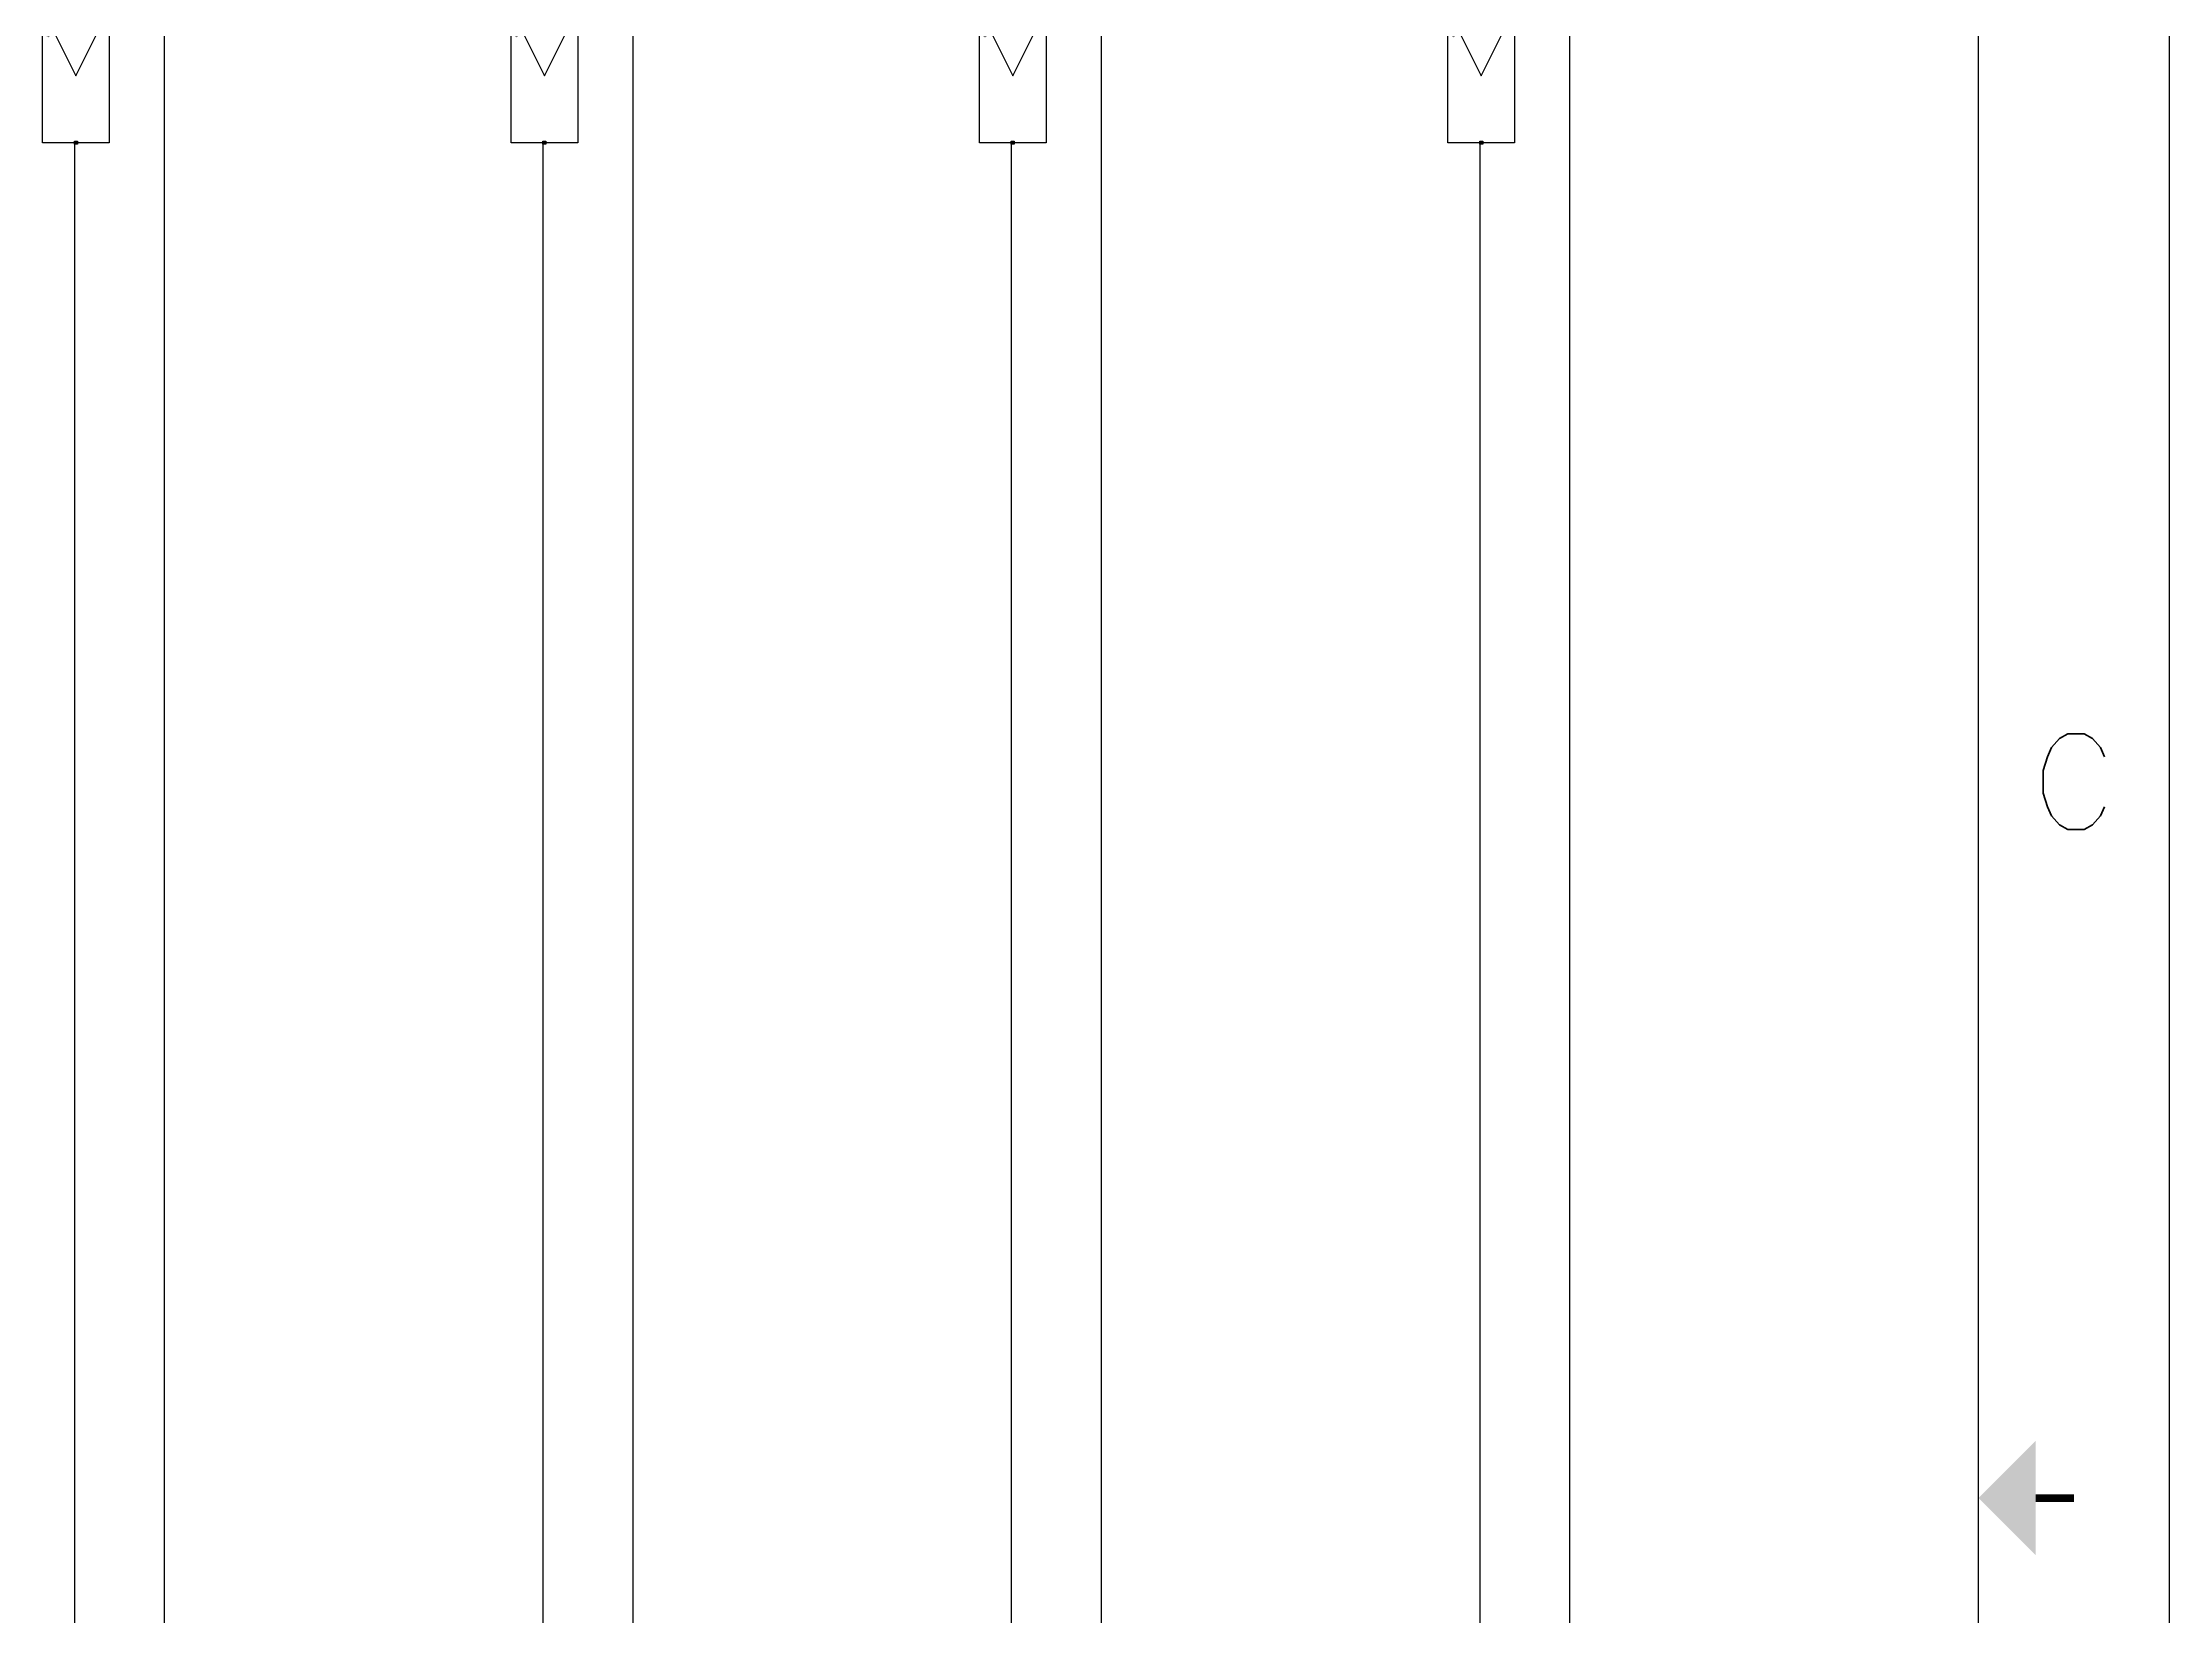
# Model space of a CAD drawing. Header units: inches. Extents: x 4 to 127, y -3 to 89.
# Drawn here: x 94.87 to 126.76, y 41.04 to 64.63 of the extents above; entities that cross this region are included whole.
import ezdxf
from ezdxf.enums import TextEntityAlignment as Align

# ---------------------------------------------------------------- set-up
doc = ezdxf.new("R2010")
doc.units = ezdxf.units.IN
doc.header["$MEASUREMENT"] = 0
for name, color, linetype in [('GRY_20AWG', 9, 'Continuous'), ('SYMS', 7, 'Continuous'), ('Title Block', 7, 'Continuous'), ('Viewport', 7, 'Continuous'), ('WHT_12AWG', 7, 'Continuous')]:
    doc.layers.add(name, color=color, linetype=linetype)
doc.styles.add('Roman', font='romans')
doc.styles.add('WD', font='romans.shx')

# ---------------------------------------------------------------- blocks, each defined once
blk = doc.blocks.new('ANSI_border_C')
at = {"layer": 'Title Block'}
for p, q in [((21, 0), (21, 16)), ((20.5, 0.75), (20.5, 15.25))]:
    blk.add_line(p, q, dxfattribs=at)
at = {"layer": 'Title Block', "const_width": 0.02}
blk.add_lwpolyline([(20.75, 8), (20.65, 8)], dxfattribs=at)
at = {"layer": 'Title Block'}
blk.add_solid([(20.65, 7.85), (20.65, 8.15), (20.5, 8)], dxfattribs=at)
at = {"layer": 'Title Block', "style": 'Roman'}
blk.add_text('C', height=0.25, dxfattribs=at).set_placement((20.75, 9.875), align=Align.MIDDLE_CENTER)
blk = doc.blocks.new('JIC_border_C')
at = {"xscale": 5.726708801404052, "yscale": 5.726708801404052, "zscale": 5.726708801404052}
blk.add_blockref('ANSI_border_C', (6.5, -3), dxfattribs=at)
blk = doc.blocks.new('HT0_01')
for p, q in [((-0.0625, 0.0625), (0.0625, 0.0625)), ((-0.0625, -0.0625), (-0.0625, 0.0625)), ((0.0625, 0.0625), (0.0625, -0.0625)), ((0.0625, -0.0625), (-0.0625, -0.0625))]:
    blk.add_line(p, q)
at = {"style": 'WD', "flags": 1}
for tag, p in [('X4TERM01', (-0.0625, 0)), ('X2TERM01', (0, 0.0625)), ('X1TERM01', (0.0625, 0)), ('X8TERM01', (0, -0.0625))]:
    blk.add_attdef(tag, p, '', height=0.01, dxfattribs=at)
blk = doc.blocks.new('PVM')
at = {"color": 5}
for p, q in [((2, 1), (1, 0.5)), ((1, 0.5), (2, 0))]:
    blk.add_line(p, q, dxfattribs=at)
blk.add_lwpolyline([(0, 1), (2, 1), (2, 0), (0, 0)], close=True, dxfattribs=at)
at = {"layer": 'SYMS', "color": 5, "xscale": 0.3699338068975089, "yscale": 0.3699338068975089, "zscale": 0.3699338068975089}
for p in [(0, 0.5), (2, 0.5)]:
    blk.add_blockref('HT0_01', p, dxfattribs=at)
at = {"color": 5, "char_height": 0.065, "attachment_point": 1}
for s, insert, rotation in [('+', (1.625, 0.883), 180), ('-', (1.57, 0.067), 90)]:
    blk.add_mtext_dynamic_manual_height_columns(s, width=0.09892, gutter_width=0.325, heights=[0], dxfattribs=dict(at, insert=insert, rotation=rotation))

msp = doc.modelspace()

# ---------------------------------------------------------------- linework, layer by layer
at = {"layer": 'GRY_20AWG', "color": 1}
for p, q in [((95.352, 63.108), (95.352, 26.628)), ((102.374, 63.108), (102.374, 26.628)), ((109.397, 63.108), (109.397, 26.628)), ((116.42, 63.108), (116.42, 26.628))]:
    msp.add_line(p, q, dxfattribs=at)
at = {"layer": 'WHT_12AWG', "color": 1}
for p, q in [((96.699, 73.525), (96.699, 25.727)), ((103.722, 73.525), (103.722, 25.727)), ((110.745, 73.525), (110.745, 25.727)), ((117.767, 73.525), (117.767, 25.727))]:
    msp.add_line(p, q, dxfattribs=at)

# ---------------------------------------------------------------- block references
at = {"layer": 'SYMS', "rotation": 90}
for p in [(95.875, 63.131), (102.898, 63.131), (109.92, 63.131), (116.943, 63.131)]:
    msp.add_blockref('PVM', p, dxfattribs=at)
at = {"layer": 'Viewport'}
msp.add_blockref('JIC_border_C', (0, 0), dxfattribs=at)

doc.saveas('drawing.dxf')
